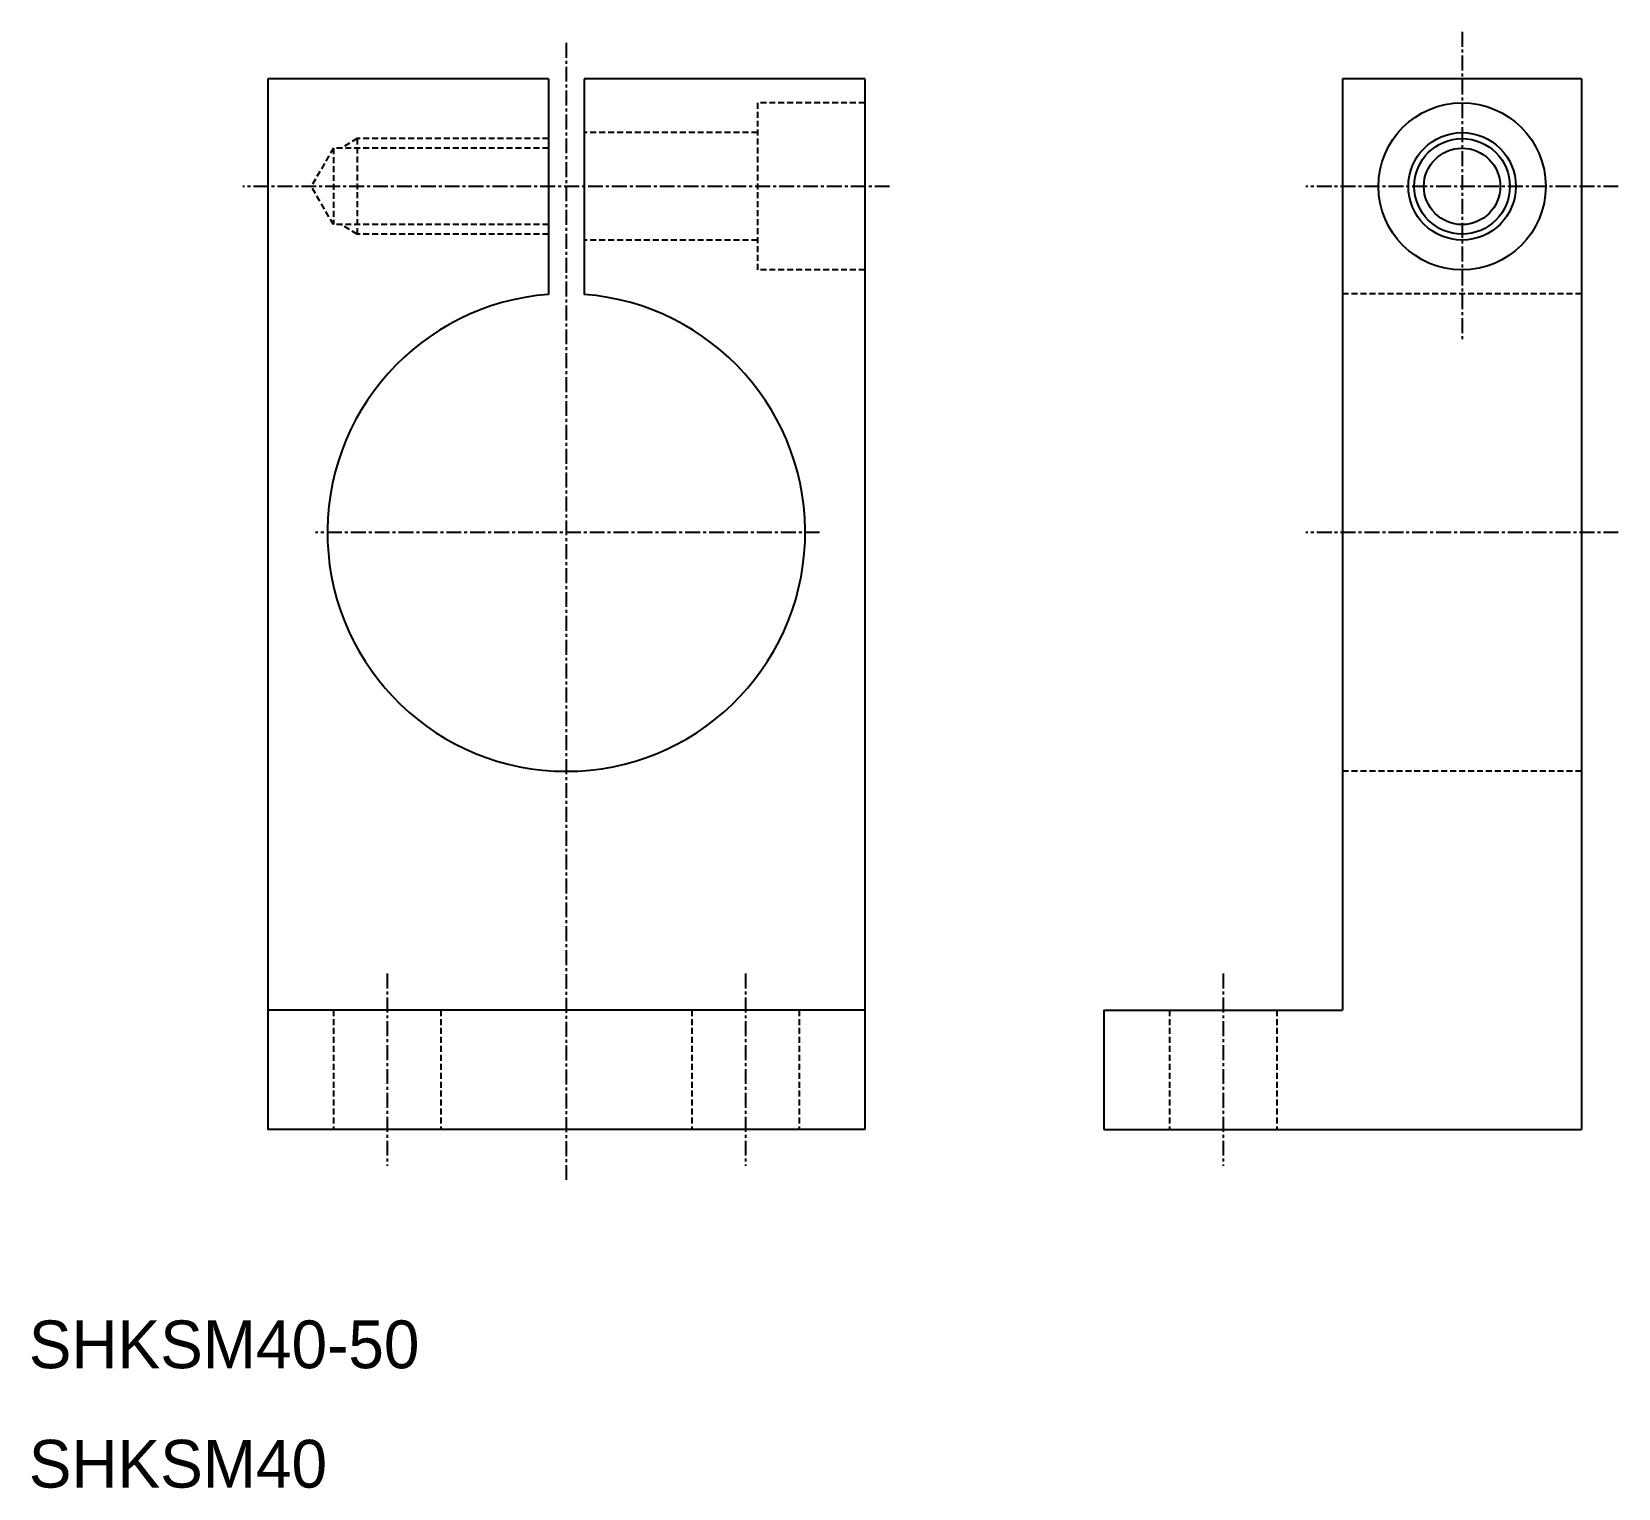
# Model space of a CAD drawing. Extents: x 10 to 143, y 10 to 132.
import ezdxf

# ---------------------------------------------------------------- set-up
doc = ezdxf.new("R2010")
doc.units = 0
doc.linetypes.add('CENTER', pattern=[2, 1.25, -0.25, 0.25, -0.25])
doc.linetypes.add('DASHED', pattern=[0.75, 0.5, -0.25])
doc.layers.get('0').update_dxf_attribs({"linetype": 'CONTINUOUS'})
doc.layers.add('CENTER', color=1, linetype='CENTER')

msp = doc.modelspace()

# ---------------------------------------------------------------- linework, layer by layer
at = {"color": 7, "linetype": 'CONTINUOUS'}
for p, q in [((30, 128), (30, 40)), ((53.5, 128), (30, 128)), ((53.5, 128), (53.5, 109.94)), ((56.5, 128), (56.5, 109.94)), ((80, 128), (56.5, 128)), ((80, 128), (80, 40)), ((120, 128), (120, 50)), ((140, 128), (120, 128)), ((140, 128), (140, 40)), ((80, 50), (30, 50)), ((100, 50), (100, 40)), ((100, 50), (120, 50)), ((80, 40), (30, 40)), ((55, 40), (55, 40)), ((67.5, 40), (67.5, 40)), ((100, 40), (140, 40))]:
    msp.add_line(p, q, dxfattribs=at)
at = {"color": 3, "linetype": 'DASHED'}
for p, q in [((71, 126), (71, 112)), ((80, 126), (71, 126)), ((37.5, 123), (36.11, 122.2)), ((53.5, 123), (37.5, 123)), ((37.5, 123), (37.5, 115)), ((71, 123.5), (56.5, 123.5)), ((35.5, 122.2), (33.65, 119)), ((53.5, 122.2), (35.5, 122.2)), ((35.5, 122.2), (35.5, 115.8)), ((35.5, 115.8), (33.65, 119)), ((53.5, 115.8), (35.5, 115.8)), ((37.5, 115), (36.11, 115.8)), ((53.5, 115), (37.5, 115)), ((71, 114.5), (56.5, 114.5)), ((80, 112), (71, 112)), ((140, 110), (120, 110)), ((140, 70), (120, 70)), ((35.5, 50), (35.5, 40)), ((44.5, 50), (44.5, 40)), ((65.5, 50), (65.5, 40)), ((74.5, 50), (74.5, 40)), ((105.5, 50), (105.5, 40)), ((114.5, 50), (114.5, 40))]:
    msp.add_line(p, q, dxfattribs=at)
at = {"color": 7, "linetype": 'CONTINUOUS'}
for radius in [7, 4.5, 3.2]:
    msp.add_circle((130, 119), radius, dxfattribs=at)
at = {"color": 3, "linetype": 'CONTINUOUS'}
msp.add_circle((130, 119), 4, dxfattribs=at)
at = {"color": 7, "linetype": 'CONTINUOUS'}
msp.add_arc((55, 90), 20, 94.3012, 85.6988, dxfattribs=at)
at = {"layer": 'CENTER', "color": 1, "linetype": 'CENTER'}
for p, q in [((130, 131.95), (130, 106.05)), ((55, 131.02), (55, 35.54)), ((82.07, 119), (27.93, 119)), ((143.08, 119), (116.92, 119)), ((76.21, 90), (34, 90)), ((143.08, 90), (116.92, 90)), ((40, 53.06), (40, 36.95)), ((70, 53.06), (70, 36.95)), ((110, 53.06), (110, 36.95))]:
    msp.add_line(p, q, dxfattribs=at)

# ---------------------------------------------------------------- texts
at = {"color": 7, "linetype": 'CONTINUOUS'}
for s, p in [('SHKSM40-50', (10, 20)), ('SHKSM40', (10, 10))]:
    msp.add_text(s, height=4, dxfattribs=at).set_placement(p)

doc.saveas('drawing.dxf')
